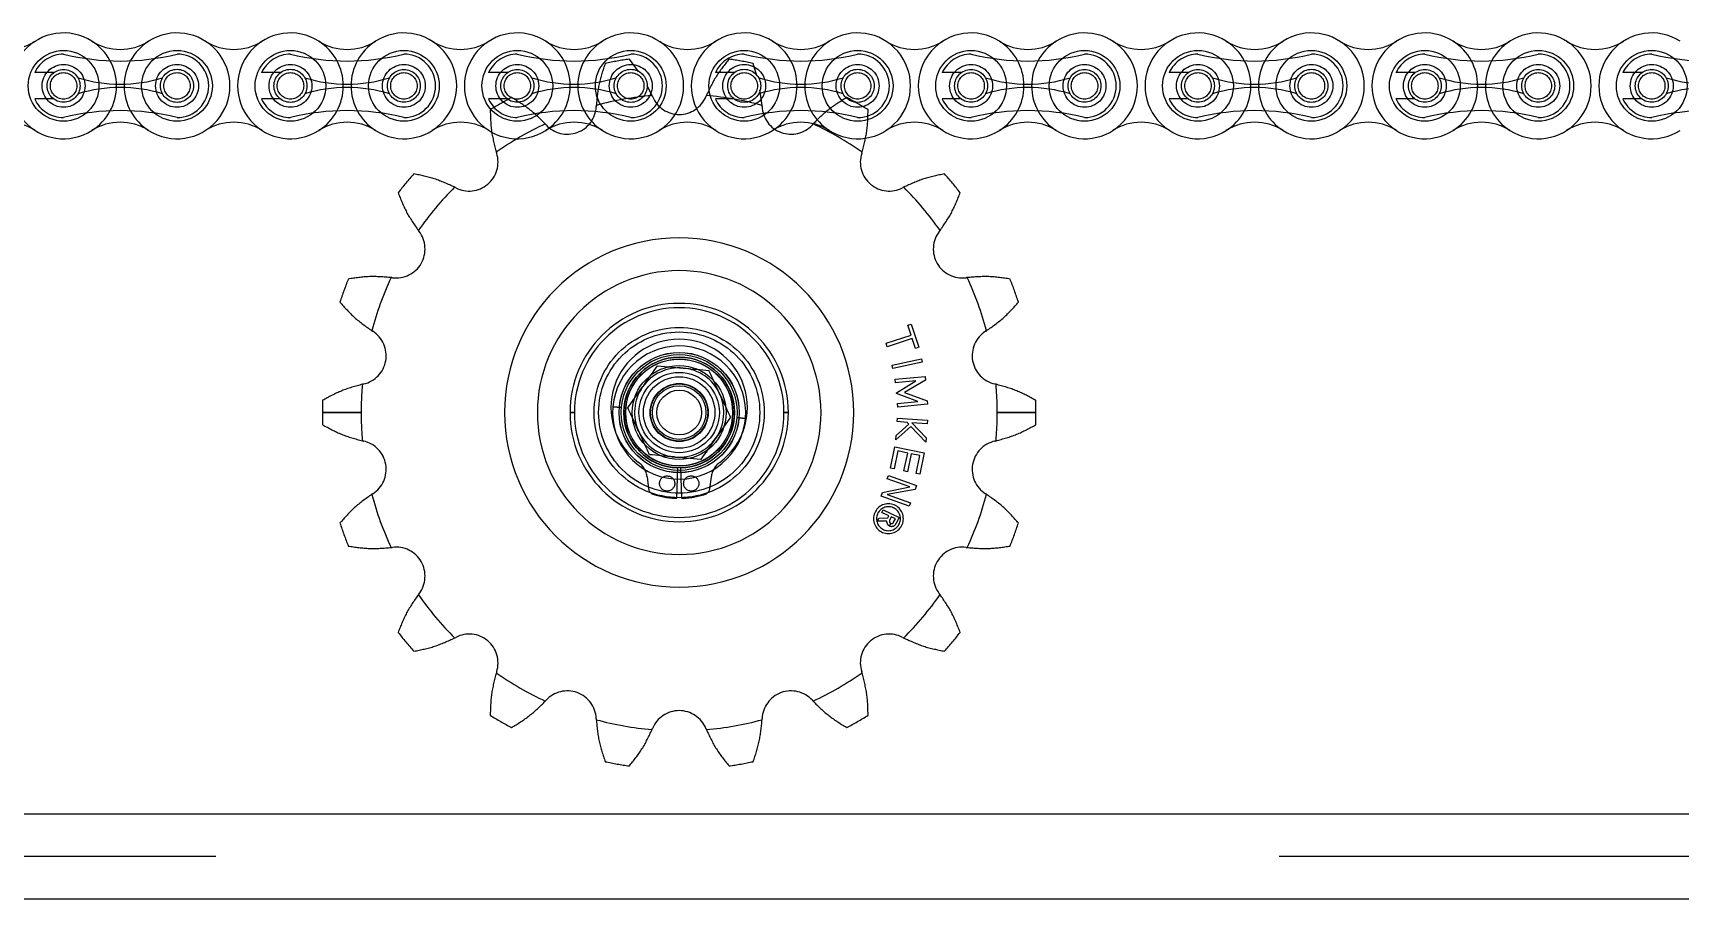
# Model space of a CAD drawing. Header units: metres. Extents: x 0 to 63075, y 0 to 44550.
# Drawn here: x 37081.1 to 37265.5, y 35804.3 to 35901.2 of the extents above; entities that cross this region are included whole.
import ezdxf

# ---------------------------------------------------------------- set-up
doc = ezdxf.new("R2010")
doc.units = ezdxf.units.M
doc.header["$LTSCALE"] = 75
doc.linetypes.add('HIDDEN2', pattern=[4.7625, 3.175, -1.5875])
for name, color, linetype in [('SDM', 7, 'Continuous'), ('SL4', 4, 'Continuous'), ('ST1', 7, 'HIDDEN2')]:
    doc.layers.add(name, color=color, linetype=linetype)

# ---------------------------------------------------------------- blocks, each defined once
blk = doc.blocks.new('A$C6e6623c1')
at = {"layer": 'SL4'}
for p, q in [((1669.82, 1541.03), (1672.69, 1540.77)), ((1666.5, 1536.3), (1668.16, 1538.66)), ((1678, 1535.28), (1676.34, 1532.92)), ((1674.68, 1530.55), (1671.81, 1530.81)), ((1057.26, 1490.87), (2287.24, 1490.87)), ((2287.24, 1481.35), (1057.26, 1481.35))]:
    blk.add_line(p, q, dxfattribs=at)
for radius in [6, 3, 2.5]:
    blk.add_circle((1672.25, 1535.79), radius, dxfattribs=at)
for start, end in [(84.9074, 144.9074), (24.9074, 84.9074), (144.9074, 204.9074), (324.9074, 24.9074), (204.9074, 264.9074), (264.9074, 324.9074)]:
    blk.add_arc((1672.25, 1535.79), 5, start, end, dxfattribs=at)
for points, knots in [([(1668.16, 1538.66), (1668.2, 1538.72), (1668.76, 1539.52), (1669.31, 1540.3), (1669.82, 1541.03)], [0, 0, 0, 0, 0.070201, 1, 1, 1, 1]), ([(1672.69, 1540.77), (1672.76, 1540.76), (1673.73, 1540.68), (1674.68, 1540.59), (1675.57, 1540.51)], [0, 0, 0, 0, 0.070201, 1, 1, 1, 1]), ([(1676.78, 1537.9), (1676.67, 1538.13), (1676.26, 1539.02), (1675.86, 1539.88), (1675.57, 1540.51)], [0, 0, 0, 0, 0.268634, 1, 1, 1, 1]), ([(1667.72, 1533.68), (1667.6, 1533.92), (1667.19, 1534.81), (1666.79, 1535.67), (1666.5, 1536.3)], [0, 0, 0, 0, 0.268634, 1, 1, 1, 1]), ([(1678, 1535.28), (1677.9, 1535.5), (1677.5, 1536.35), (1677.09, 1537.24), (1676.78, 1537.9)], [0, 0, 0, 0, 0.2575513, 1, 1, 1, 1]), ([(1668.93, 1531.07), (1668.83, 1531.29), (1668.43, 1532.14), (1668.02, 1533.03), (1667.72, 1533.68)], [0, 0, 0, 0, 0.257551, 1, 1, 1, 1]), ([(1676.34, 1532.92), (1676.3, 1532.86), (1675.74, 1532.06), (1675.19, 1531.28), (1674.68, 1530.55)], [0, 0, 0, 0, 0.070201, 1, 1, 1, 1]), ([(1671.81, 1530.81), (1671.74, 1530.82), (1670.77, 1530.9), (1669.82, 1530.99), (1668.93, 1531.07)], [0, 0, 0, 0, 0.070201, 1, 1, 1, 1])]:
    blk.add_open_spline(points, degree=3, knots=knots, dxfattribs=at)
at = {"layer": 'ST1'}
for p, q in [((1667.71, 1573.94), (1666.67, 1575.34)), ((1680.94, 1573.49), (1680.53, 1574.86)), ((1602.22, 1573.83), (1600.1, 1573.83)), ((1627.62, 1573.83), (1625.5, 1573.83)), ((1653.02, 1573.83), (1650.9, 1573.83)), ((1678.42, 1573.83), (1676.3, 1573.83)), ((1703.82, 1573.83), (1701.7, 1573.83)), ((1729.22, 1573.83), (1727.1, 1573.83)), ((1754.62, 1573.83), (1752.5, 1573.83)), ((1780.02, 1573.83), (1777.9, 1573.83)), ((1669.21, 1571.27), (1668.65, 1572.34)), ((1681.53, 1570.17), (1681.29, 1571.92)), ((1602.22, 1570.88), (1600.1, 1570.88)), ((1627.62, 1570.88), (1625.5, 1570.88)), ((1653.02, 1570.88), (1650.9, 1570.88)), ((1678.42, 1570.88), (1676.3, 1570.88)), ((1703.82, 1570.88), (1701.7, 1570.88)), ((1729.22, 1570.88), (1727.1, 1570.88)), ((1754.62, 1570.88), (1752.5, 1570.88)), ((1780.02, 1570.88), (1777.9, 1570.88)), ((1697.85, 1545.56), (1698.24, 1545.69)), ((1698.21, 1544.45), (1697.85, 1545.56)), ((1698.24, 1545.69), (1699.08, 1543.09)), ((1695.42, 1543.54), (1698.21, 1544.45)), ((1695.54, 1543.16), (1695.42, 1543.54)), ((1698.33, 1544.07), (1695.54, 1543.16)), ((1698.69, 1542.96), (1698.33, 1544.07)), ((1696.1, 1541.11), (1699.37, 1541.81)), ((1699.08, 1543.09), (1698.69, 1542.96)), ((1699.37, 1541.81), (1699.45, 1541.41)), ((1696.18, 1540.71), (1696.1, 1541.11)), ((1699.45, 1541.41), (1696.18, 1540.71)), ((1696.44, 1539.53), (1699.78, 1539.82)), ((1699.78, 1539.82), (1699.81, 1539.42)), ((1696.48, 1539.13), (1696.44, 1539.53)), ((1698.74, 1539.33), (1696.48, 1539.13)), ((1696.58, 1537.99), (1698.74, 1539.33)), ((1696.58, 1537.94), (1696.58, 1537.99)), ((1698.95, 1537.01), (1696.58, 1537.94)), ((1699.81, 1539.42), (1697.47, 1538.04)), ((1697.47, 1538.04), (1700.02, 1537.1)), ((1664.83, 1536.44), (1665.8, 1536.35)), ((1665.8, 1536.35), (1664.83, 1536.44)), ((1696.69, 1536.81), (1698.95, 1537.01)), ((1696.72, 1536.41), (1696.69, 1536.81)), ((1700.05, 1536.71), (1696.72, 1536.41)), ((1700.02, 1537.1), (1700.05, 1536.71)), ((1632.31, 1535.79), (1636.64, 1535.79)), ((1636.64, 1535.79), (1632.31, 1535.79)), ((1660.52, 1535.79), (1660.04, 1535.79)), ((1660.04, 1535.79), (1660.52, 1535.79)), ((1678.7, 1535.23), (1679.67, 1535.14)), ((1679.67, 1535.14), (1678.7, 1535.23)), ((1684.47, 1535.79), (1683.98, 1535.79)), ((1683.98, 1535.79), (1684.47, 1535.79)), ((1698.19, 1534.24), (1696.52, 1532.72)), ((1696.56, 1533.22), (1697.96, 1534.49)), ((1696.67, 1534.77), (1696.7, 1535.17)), ((1697.77, 1534.69), (1696.67, 1534.77)), ((1696.7, 1535.17), (1700.04, 1534.92)), ((1697.96, 1534.49), (1697.77, 1534.69)), ((1699.85, 1532.47), (1698.19, 1534.24)), ((1698.31, 1534.65), (1699.89, 1532.97)), ((1700.01, 1534.52), (1698.31, 1534.65)), ((1700.04, 1534.92), (1700.01, 1534.52)), ((1707.86, 1535.79), (1712.19, 1535.79)), ((1712.19, 1535.79), (1707.86, 1535.79)), ((1696.52, 1532.72), (1696.56, 1533.22)), ((1699.89, 1532.97), (1699.85, 1532.47)), ((1695.91, 1529.57), (1696.41, 1531.97)), ((1696.73, 1531.5), (1696.31, 1529.48)), ((1696.41, 1531.97), (1699.69, 1531.29)), ((1697.83, 1531.26), (1696.73, 1531.5)), ((1697.41, 1529.25), (1697.83, 1531.26)), ((1698.23, 1531.18), (1697.81, 1529.17)), ((1699.2, 1530.98), (1698.23, 1531.18)), ((1698.78, 1528.96), (1699.2, 1530.98)), ((1699.69, 1531.29), (1699.18, 1528.88)), ((1672, 1526.19), (1672.09, 1529.59)), ((1672.41, 1529.59), (1672.5, 1526.19)), ((1695.54, 1528.37), (1695.68, 1528.75)), ((1695.68, 1528.75), (1698.83, 1527.62)), ((1696.31, 1529.48), (1695.91, 1529.57)), ((1697.81, 1529.17), (1697.41, 1529.25)), ((1699.18, 1528.88), (1698.78, 1528.96)), ((1668.65, 1528.59), (1668.83, 1527.26)), ((1675.67, 1527.26), (1675.85, 1528.59)), ((1694.85, 1526.43), (1695, 1526.86)), ((1695, 1526.86), (1698.08, 1527.46)), ((1698.67, 1527.18), (1695.53, 1526.62)), ((1698.08, 1527.46), (1695.54, 1528.37)), ((1698.83, 1527.62), (1698.67, 1527.18)), ((1698, 1525.31), (1694.85, 1526.43)), ((1695.53, 1526.62), (1698.14, 1525.69)), ((1698.14, 1525.69), (1698, 1525.31)), ((1694.45, 1523.62), (1694.62, 1523.98)), ((1695.48, 1523.64), (1694.45, 1523.62)), ((1694.62, 1523.98), (1695.6, 1524)), ((1694.95, 1524.6), (1695.09, 1524.9)), ((1695.71, 1524.24), (1694.95, 1524.6)), ((1695.09, 1524.9), (1696.86, 1524.06)), ((1695.6, 1524), (1695.71, 1524.24)), ((1695.93, 1523.4), (1695.79, 1523.11)), ((1695.8, 1523.11), (1695.93, 1523.39)), ((1696, 1524.12), (1695.81, 1523.72)), ((1696.45, 1523.91), (1696, 1524.12)), ((1696.26, 1523.52), (1696.45, 1523.91)), ((1696.86, 1524.06), (1696.55, 1523.41)), ((1009.76, 1490.87), (2334.74, 1490.87)), ((2334.74, 1486.11), (1009.76, 1486.11))]:
    blk.add_line(p, q, dxfattribs=at)
for centre, radius in [((1603.33, 1572.35), 3.96), ((1616.03, 1572.35), 3.96), ((1628.73, 1572.35), 3.96), ((1641.43, 1572.35), 3.96), ((1654.13, 1572.35), 3.96), ((1666.83, 1572.35), 3.96), ((1679.53, 1572.35), 3.96), ((1692.23, 1572.35), 3.96), ((1704.93, 1572.35), 3.96), ((1717.63, 1572.35), 3.96), ((1730.33, 1572.35), 3.96), ((1743.03, 1572.35), 3.96), ((1755.73, 1572.35), 3.96), ((1768.43, 1572.35), 3.96), ((1781.13, 1572.35), 3.96), ((1603.33, 1572.35), 2.4), ((1603.33, 1572.35), 1.84), ((1603.33, 1572.35), 1.48), ((1616.03, 1572.35), 2.4), ((1616.03, 1572.35), 1.85), ((1616.03, 1572.35), 1.48), ((1628.73, 1572.35), 2.4), ((1628.73, 1572.35), 1.85), ((1628.73, 1572.35), 1.48), ((1641.43, 1572.35), 2.4), ((1641.43, 1572.35), 1.84), ((1641.43, 1572.35), 1.48), ((1654.13, 1572.35), 2.4), ((1654.13, 1572.35), 1.84), ((1654.13, 1572.35), 1.48), ((1666.83, 1572.35), 2.4), ((1666.83, 1572.35), 1.85), ((1666.83, 1572.35), 1.48), ((1679.53, 1572.35), 2.4), ((1679.53, 1572.35), 1.85), ((1679.53, 1572.35), 1.48), ((1692.23, 1572.35), 2.4), ((1692.23, 1572.35), 1.85), ((1692.23, 1572.35), 1.48), ((1704.93, 1572.35), 2.4), ((1704.93, 1572.35), 1.84), ((1704.93, 1572.35), 1.48), ((1717.63, 1572.35), 2.4), ((1717.63, 1572.35), 1.84), ((1717.63, 1572.35), 1.48), ((1730.33, 1572.35), 2.4), ((1730.33, 1572.35), 1.84), ((1730.33, 1572.35), 1.48), ((1743.03, 1572.35), 2.4), ((1743.03, 1572.35), 1.85), ((1743.03, 1572.35), 1.48), ((1755.73, 1572.35), 2.4), ((1755.73, 1572.35), 1.84), ((1755.73, 1572.35), 1.48), ((1768.43, 1572.35), 2.4), ((1768.43, 1572.35), 1.84), ((1768.43, 1572.35), 1.48), ((1781.13, 1572.35), 2.4), ((1781.13, 1572.35), 1.84), ((1781.13, 1572.35), 1.48), ((1672.25, 1535.79), 9.53), ((1672.25, 1535.79), 9.02), ((1672.25, 1535.79), 6.73), ((1672.25, 1535.79), 6.72), ((1672.25, 1535.79), 6.48), ((1672.25, 1535.79), 6.2), ((1672.25, 1535.79), 5.98), ((1672.25, 1535.79), 5.25), ((1672.25, 1535.79), 5.25), ((1672.25, 1535.79), 4.5), ((1672.25, 1535.79), 4), ((1672.25, 1535.79), 3.25), ((1672.25, 1535.79), 3.25), ((1672.25, 1535.79), 3.2), ((1670.9, 1527.85), 0.85), ((1673.6, 1527.85), 0.85)]:
    blk.add_circle(centre, radius, dxfattribs=at)
for centre, radius, start, end in [((1596.98, 1582.35), 5.92, 237.5667, 302.4333), ((1603.33, 1572.35), 5.92, 57.5667, 302.4333), ((1609.68, 1582.35), 5.92, 237.5667, 302.4333), ((1603.33, 1572.35), 5.92, 302.4332, 57.5668), ((1616.03, 1572.35), 5.92, 122.4332, 237.5668), ((1616.03, 1572.35), 5.92, 237.5667, 122.4333), ((1622.38, 1582.35), 5.92, 237.5667, 302.4333), ((1628.73, 1572.35), 5.92, 57.5667, 302.4333), ((1635.08, 1582.35), 5.92, 237.5667, 302.4333), ((1628.73, 1572.35), 5.92, 302.4332, 57.5668), ((1641.43, 1572.35), 5.92, 122.4332, 237.5668), ((1641.43, 1572.35), 5.92, 237.5667, 122.4333), ((1647.78, 1582.35), 5.92, 237.5667, 302.4333), ((1654.13, 1572.35), 5.92, 57.5667, 302.4333), ((1660.48, 1582.35), 5.92, 237.5667, 302.4333), ((1654.13, 1572.35), 5.92, 302.4332, 57.5668), ((1666.83, 1572.35), 5.92, 122.4332, 237.5668), ((1666.83, 1572.35), 5.92, 237.5667, 122.4333), ((1673.18, 1582.35), 5.92, 237.5667, 302.4333), ((1679.53, 1572.35), 5.92, 57.5667, 302.4333), ((1685.88, 1582.35), 5.92, 237.5667, 302.4333), ((1679.53, 1572.35), 5.92, 302.4332, 57.5668), ((1692.23, 1572.35), 5.92, 122.4332, 237.5668), ((1692.23, 1572.35), 5.92, 237.5667, 122.4333), ((1698.58, 1582.35), 5.92, 237.5667, 302.4333), ((1704.93, 1572.35), 5.92, 57.5667, 302.4333), ((1711.28, 1582.35), 5.92, 237.5667, 302.4333), ((1704.93, 1572.35), 5.92, 302.4332, 57.5668), ((1717.63, 1572.35), 5.92, 122.4332, 237.5668), ((1717.63, 1572.35), 5.92, 237.5667, 122.4333), ((1723.98, 1582.35), 5.92, 237.5667, 302.4333), ((1730.33, 1572.35), 5.92, 57.5667, 302.4333), ((1736.68, 1582.35), 5.92, 237.5667, 302.4333), ((1730.33, 1572.35), 5.92, 302.4332, 57.5668), ((1743.03, 1572.35), 5.92, 122.4332, 237.5668), ((1743.03, 1572.35), 5.92, 237.5667, 122.4333), ((1749.38, 1582.35), 5.92, 237.5667, 302.4333), ((1755.73, 1572.35), 5.92, 57.5667, 302.4333), ((1762.08, 1582.35), 5.92, 237.5667, 302.4333), ((1755.73, 1572.35), 5.92, 302.4332, 57.5668), ((1768.43, 1572.35), 5.92, 122.4332, 237.5668), ((1768.43, 1572.35), 5.92, 237.5667, 122.4333), ((1774.78, 1582.35), 5.92, 237.5667, 302.4333), ((1781.13, 1572.35), 5.92, 57.5667, 302.4333), ((1603.33, 1572.35), 3.55, 90, 155.4466), ((1609.68, 1601.45), 26.32, 256.0401, 283.9599), ((1616.03, 1572.35), 3.55, 270, 90), ((1628.73, 1572.35), 3.55, 90, 155.4466), ((1635.08, 1601.45), 26.32, 256.0401, 283.9599), ((1641.43, 1572.35), 3.55, 270, 90), ((1654.13, 1572.35), 3.55, 90, 155.4466), ((1660.48, 1601.45), 26.32, 256.0401, 283.9599), ((1672.25, 1535.79), 39.94, 98.032, 101.968), ((1666.83, 1572.35), 3.55, 270, 90), ((1679.53, 1572.35), 3.55, 90, 155.4466), ((1672.25, 1535.79), 39.94, 78.032, 81.968), ((1685.88, 1601.45), 26.32, 256.0401, 283.9599), ((1692.23, 1572.35), 3.55, 270, 90), ((1704.93, 1572.35), 3.55, 90, 155.4466), ((1711.28, 1601.45), 26.32, 256.0401, 283.9599), ((1717.63, 1572.35), 3.55, 270, 90), ((1730.33, 1572.35), 3.55, 90, 155.4466), ((1736.68, 1601.45), 26.32, 256.0401, 283.9599), ((1743.03, 1572.35), 3.55, 270, 90), ((1755.73, 1572.35), 3.55, 90, 155.4466), ((1762.08, 1601.45), 26.32, 256.0401, 283.9599), ((1768.43, 1572.35), 3.55, 270, 90), ((1781.13, 1572.35), 3.55, 90, 155.4466), ((1787.48, 1601.45), 26.32, 256.0401, 283.9599), ((1609.68, 1588.71), 16.17, 252.993, 287.007), ((1635.08, 1588.71), 16.17, 252.993, 287.007), ((1660.48, 1588.71), 16.17, 252.993, 287.007), ((1685.88, 1588.71), 16.17, 252.993, 287.007), ((1711.28, 1588.71), 16.17, 252.993, 287.007), ((1736.68, 1588.71), 16.17, 252.993, 287.007), ((1762.08, 1588.71), 16.17, 252.993, 287.007), ((1787.48, 1588.71), 16.17, 252.993, 287.007), ((1609.68, 1556), 16.17, 72.993, 107.007), ((1635.08, 1556), 16.17, 72.993, 107.007), ((1660.48, 1556), 16.17, 72.993, 107.007), ((1672.25, 1535.79), 35.61, 94.9007, 105.0993), ((1672.25, 1535.79), 35.61, 94.9007, 105.0993), ((1655.04, 1565.26), 15.39, 22.5, 22.9823), ((1672.25, 1572.39), 3.24, 202.5, 337.5), ((1689.46, 1565.26), 15.39, 157.0177, 157.5), ((1672.25, 1535.79), 35.61, 74.9007, 85.0993), ((1672.25, 1535.79), 35.61, 74.9007, 85.0993), ((1685.88, 1556), 16.17, 72.993, 107.007), ((1711.28, 1556), 16.17, 72.993, 107.007), ((1736.68, 1556), 16.17, 72.993, 107.007), ((1762.08, 1556), 16.17, 72.993, 107.007), ((1787.48, 1556), 16.17, 72.993, 107.007), ((1603.33, 1572.35), 3.55, 204.5534, 270), ((1609.68, 1543.26), 26.32, 76.0401, 103.9599), ((1628.73, 1572.35), 3.55, 204.5534, 270), ((1635.08, 1543.26), 26.32, 76.0401, 103.9599), ((1654.13, 1572.35), 3.55, 204.5534, 270), ((1672.25, 1535.79), 39.94, 118.032, 121.968), ((1660.48, 1543.26), 26.32, 76.0401, 103.9599), ((1659.73, 1570.18), 3.24, 222.5, 357.5), ((1678.34, 1569.37), 15.39, 177.0177, 177.5), ((1679.53, 1572.35), 3.55, 204.5534, 270), ((1685.88, 1543.26), 26.32, 76.0401, 103.9599), ((1666.16, 1569.37), 15.39, 2.5, 2.9823), ((1684.77, 1570.18), 3.24, 182.5, 317.5), ((1672.25, 1535.79), 39.94, 58.032, 61.968), ((1704.93, 1572.35), 3.55, 204.5534, 270), ((1711.28, 1543.26), 26.32, 76.0401, 103.9599), ((1730.33, 1572.35), 3.55, 204.5534, 270), ((1736.68, 1543.26), 26.32, 76.0401, 103.9599), ((1755.73, 1572.35), 3.55, 204.5534, 270), ((1762.08, 1543.26), 26.32, 76.0401, 103.9599), ((1781.13, 1572.35), 3.55, 204.5534, 270), ((1787.48, 1543.26), 26.32, 76.0401, 103.9599), ((1596.98, 1562.36), 5.92, 57.5667, 122.4333), ((1609.68, 1562.36), 5.92, 57.5667, 122.4333), ((1622.38, 1562.36), 5.92, 57.5667, 122.4333), ((1635.08, 1562.36), 5.92, 57.5667, 122.4333), ((1647.78, 1562.36), 5.92, 57.5667, 122.4333), ((1672.25, 1535.79), 35.61, 114.9007, 125.0993), ((1672.25, 1535.79), 35.61, 114.9007, 125.0993), ((1646, 1557.59), 15.39, 42.5, 42.9823), ((1660.48, 1562.36), 5.92, 57.5667, 122.4333), ((1673.18, 1562.36), 5.92, 57.5667, 122.4333), ((1685.88, 1562.36), 5.92, 57.5667, 122.4333), ((1698.5, 1557.59), 15.39, 137.0177, 137.5), ((1672.25, 1535.79), 35.61, 54.9007, 65.0993), ((1672.25, 1535.79), 35.61, 54.9007, 65.0993), ((1698.58, 1562.36), 5.92, 57.5667, 122.4333), ((1711.28, 1562.36), 5.92, 57.5667, 122.4333), ((1723.98, 1562.36), 5.92, 57.5667, 122.4333), ((1736.68, 1562.36), 5.92, 57.5667, 122.4333), ((1749.38, 1562.36), 5.92, 57.5667, 122.4333), ((1762.08, 1562.36), 5.92, 57.5667, 122.4333), ((1774.78, 1562.36), 5.92, 57.5667, 122.4333), ((1648.73, 1563.82), 3.24, 242.5, 17.5), ((1666.49, 1569.43), 15.39, 197.0177, 197.5), ((1695.77, 1563.82), 3.24, 162.5, 297.5), ((1678.01, 1569.43), 15.39, 342.5, 342.9823), ((1672.25, 1535.79), 39.94, 138.032, 141.968), ((1672.25, 1535.79), 39.94, 38.032, 41.968), ((1672.25, 1535.79), 35.61, 134.9007, 145.0993), ((1672.25, 1535.79), 35.61, 134.9007, 145.0993), ((1640.12, 1547.3), 15.39, 62.5, 62.9823), ((1704.38, 1547.3), 15.39, 117.0177, 117.5), ((1672.25, 1535.79), 35.61, 34.9007, 45.0993), ((1672.25, 1535.79), 35.61, 34.9007, 45.0993), ((1640.56, 1554.09), 3.24, 262.5, 37.5), ((1655.33, 1565.43), 15.39, 217.0177, 217.5), ((1672.25, 1535.79), 19.54, 0, 180), ((1703.94, 1554.09), 3.24, 142.5, 277.5), ((1689.17, 1565.43), 15.39, 322.5, 322.9823), ((1672.25, 1535.79), 35.61, 154.9007, 165.0993), ((1672.25, 1535.79), 35.61, 154.9007, 165.0993), ((1638.12, 1535.62), 15.39, 82.5, 82.9823), ((1672.25, 1535.79), 15.88, 0, 180), ((1706.38, 1535.62), 15.39, 97.0177, 97.5), ((1672.25, 1535.79), 35.61, 14.9007, 25.0993), ((1672.25, 1535.79), 35.61, 14.9007, 25.0993), ((1672.25, 1535.79), 39.94, 158.032, 161.968), ((1672.25, 1535.79), 39.94, 18.032, 21.968), ((1672.25, 1535.79), 12.22, 0, 180), ((1672.25, 1535.79), 11.73, 0, 180), ((1672.25, 1535.79), 11.73, 0, 180), ((1636.21, 1542.15), 3.24, 282.5, 57.5), ((1646.22, 1557.86), 15.39, 237.0177, 237.5), ((1672.25, 1536.35), 7.64, 306.5065, 233.4935), ((1708.29, 1542.15), 3.24, 122.5, 257.5), ((1698.28, 1557.86), 15.39, 302.5, 302.9823), ((1672.25, 1535.79), 7.45, 355, 175), ((1672.25, 1535.79), 7.45, 355, 175), ((1672.25, 1535.79), 6.2, 271.4922, 268.5078), ((1672.25, 1535.79), 35.61, 174.9007, 180), ((1672.25, 1535.79), 35.61, 174.9007, 180), ((1640.24, 1523.96), 15.39, 102.5, 102.9823), ((1704.26, 1523.96), 15.39, 77.0177, 77.5), ((1672.25, 1535.79), 35.61, 0, 5.0993), ((1672.25, 1535.79), 35.61, 0, 5.0993), ((1672.25, 1535.79), 39.94, 178.032, 180), ((1672.25, 1535.79), 7.45, 175, 355), ((1672.25, 1535.79), 7.45, 175, 355), ((1672.25, 1535.79), 39.94, 0, 1.968), ((1672.25, 1535.79), 39.94, 180, 181.968), ((1672.25, 1535.79), 35.61, 180, 185.0993), ((1672.25, 1535.79), 35.61, 180, 185.0993), ((1672.25, 1535.79), 19.54, 180, 0), ((1672.25, 1535.79), 15.88, 180, 0), ((1672.25, 1535.79), 12.22, 180, 0), ((1672.25, 1535.79), 11.73, 180, 0), ((1672.25, 1535.79), 11.73, 180, 0), ((1672.25, 1535.79), 35.61, 354.9007, 0), ((1672.25, 1535.79), 35.61, 354.9007, 0), ((1672.25, 1535.79), 39.94, 358.032, 0), ((1640.24, 1547.62), 15.39, 257.0177, 257.5), ((1636.21, 1529.43), 3.24, 302.5, 77.5), ((1708.29, 1529.43), 3.24, 102.5, 237.5), ((1704.26, 1547.62), 15.39, 282.5, 282.9823), ((1666.28, 1528.28), 2.4, 7.5, 53.4935), ((1678.22, 1528.28), 2.4, 126.5065, 172.5), ((1669.57, 1527.35), 0.75, 187.5, 252.3902), ((1674.93, 1527.35), 0.75, 287.6098, 352.5), ((1646.22, 1513.72), 15.39, 122.5, 122.9823), ((1672.25, 1535.79), 35.61, 194.9007, 205.0993), ((1672.25, 1535.79), 35.61, 194.9007, 205.0993), ((1672.25, 1535.79), 9.6, 252.3902, 268.5078), ((1672.25, 1535.79), 9.6, 271.4922, 287.6098), ((1695.68, 1523.91), 1.67, 90, 270), ((1695.68, 1523.91), 1.34, 90, 270), ((1695.68, 1523.91), 1.67, 270, 90), ((1695.68, 1523.91), 1.34, 270, 90), ((1672.25, 1535.79), 35.61, 334.9007, 345.0993), ((1672.25, 1535.79), 35.61, 334.9007, 345.0993), ((1698.28, 1513.72), 15.39, 57.0177, 57.5), ((1672.25, 1535.79), 39.94, 198.032, 201.968), ((1696.03, 1523.61), 0.558, 177.3805, 244.2298), ((1696.03, 1523.61), 0.245, 154.6955, 243.6423), ((1696.03, 1523.61), 0.558, 245.1257, 338.0745), ((1696.03, 1523.61), 0.245, 245.6968, 336.0266), ((1672.25, 1535.79), 39.94, 338.032, 341.968), ((1638.12, 1535.96), 15.39, 277.0177, 277.5), ((1640.56, 1517.49), 3.24, 322.5, 97.5), ((1703.94, 1517.49), 3.24, 82.5, 217.5), ((1706.38, 1535.96), 15.39, 262.5, 262.9823), ((1655.33, 1506.15), 15.39, 142.5, 142.9823), ((1672.25, 1535.79), 35.61, 214.9007, 225.0993), ((1672.25, 1535.79), 35.61, 214.9007, 225.0993), ((1672.25, 1535.79), 35.61, 314.9007, 325.0993), ((1672.25, 1535.79), 35.61, 314.9007, 325.0993), ((1689.17, 1506.15), 15.39, 37.0177, 37.5), ((1672.25, 1535.79), 39.94, 218.032, 221.968), ((1640.12, 1524.28), 15.39, 297.0177, 297.5), ((1648.73, 1507.76), 3.24, 342.5, 117.5), ((1695.77, 1507.76), 3.24, 62.5, 197.5), ((1704.38, 1524.28), 15.39, 242.5, 242.9823), ((1672.25, 1535.79), 39.94, 318.032, 321.968), ((1666.49, 1502.15), 15.39, 162.5, 162.9823), ((1672.25, 1535.79), 35.61, 234.9007, 245.0993), ((1672.25, 1535.79), 35.61, 234.9007, 245.0993), ((1672.25, 1535.79), 35.61, 294.9007, 305.0993), ((1672.25, 1535.79), 35.61, 294.9007, 305.0993), ((1678.01, 1502.15), 15.39, 17.0177, 17.5), ((1646, 1513.99), 15.39, 317.0177, 317.5), ((1659.73, 1501.4), 3.24, 2.5, 137.5), ((1684.77, 1501.4), 3.24, 42.5, 177.5), ((1698.5, 1513.99), 15.39, 222.5, 222.9823), ((1672.25, 1535.79), 39.94, 238.032, 241.968), ((1678.34, 1502.21), 15.39, 182.5, 182.9823), ((1672.25, 1535.79), 35.61, 254.9007, 265.0993), ((1672.25, 1535.79), 35.61, 254.9007, 265.0993), ((1672.25, 1499.19), 3.24, 22.5, 157.5), ((1672.25, 1535.79), 35.61, 274.9007, 285.0993), ((1672.25, 1535.79), 35.61, 274.9007, 285.0993), ((1666.16, 1502.21), 15.39, 357.0177, 357.5), ((1672.25, 1535.79), 39.94, 298.032, 301.968), ((1655.04, 1506.32), 15.39, 337.0177, 337.5), ((1689.46, 1506.32), 15.39, 202.5, 202.9823), ((1672.25, 1535.79), 39.94, 258.032, 261.968), ((1672.25, 1535.79), 39.94, 278.032, 281.968)]:
    blk.add_arc(centre, radius, start, end, dxfattribs=at)
for points, knots in [([(1663.97, 1574.86), (1663.71, 1574.11), (1663.2, 1572.61), (1663.05, 1570.98), (1662.97, 1570.17)], [0, 0, 0, 0, 0.500133, 1, 1, 1, 1]), ([(1677.83, 1575.34), (1677.34, 1574.72), (1676.34, 1573.49), (1675.64, 1572.01), (1675.29, 1571.27)], [0, 0, 0, 0, 0.500261, 1, 1, 1, 1]), ([(1651.1, 1569.67), (1651.12, 1568.88), (1651.15, 1567.3), (1651.57, 1565.71), (1651.78, 1564.92)], [0, 0, 0, 0, 0.500372, 1, 1, 1, 1]), ([(1657.26, 1568.09), (1656.68, 1568.66), (1655.51, 1569.81), (1654.16, 1570.63), (1653.48, 1571.04)], [0, 0, 0, 0, 0.499479, 1, 1, 1, 1]), ([(1691.02, 1571.04), (1690.34, 1570.63), (1688.99, 1569.81), (1687.82, 1568.66), (1687.24, 1568.09)], [0, 0, 0, 0, 0.500514, 1, 1, 1, 1]), ([(1692.72, 1564.92), (1692.93, 1565.71), (1693.35, 1567.3), (1693.38, 1568.88), (1693.4, 1569.67)], [0, 0, 0, 0, 0.499427, 1, 1, 1, 1]), ([(1647.12, 1561.01), (1646.37, 1561.35), (1644.88, 1562.04), (1643.33, 1562.34), (1642.55, 1562.5)], [0, 0, 0, 0, 0.499464, 1, 1, 1, 1]), ([(1701.95, 1562.5), (1701.17, 1562.34), (1699.62, 1562.04), (1698.13, 1561.35), (1697.38, 1561.01)], [0, 0, 0, 0, 0.500529, 1, 1, 1, 1]), ([(1640.79, 1560.4), (1641.08, 1559.66), (1641.65, 1558.18), (1642.58, 1556.84), (1643.05, 1556.16)], [0, 0, 0, 0, 0.500513, 1, 1, 1, 1]), ([(1701.45, 1556.16), (1701.92, 1556.84), (1702.85, 1558.18), (1703.42, 1559.66), (1703.71, 1560.4)], [0, 0, 0, 0, 0.49948, 1, 1, 1, 1]), ([(1640, 1550.89), (1639.19, 1550.96), (1637.56, 1551.09), (1635.99, 1550.85), (1635.21, 1550.73)], [0, 0, 0, 0, 0.499124, 1, 1, 1, 1]), ([(1709.29, 1550.73), (1708.51, 1550.85), (1706.94, 1551.09), (1705.31, 1550.96), (1704.5, 1550.89)], [0, 0, 0, 0, 0.500152, 1, 1, 1, 1]), ([(1634.27, 1548.15), (1634.79, 1547.56), (1635.84, 1546.37), (1637.17, 1545.42), (1637.84, 1544.95)], [0, 0, 0, 0, 0.500534, 1, 1, 1, 1]), ([(1706.66, 1544.95), (1707.33, 1545.42), (1708.66, 1546.37), (1709.71, 1547.56), (1710.23, 1548.15)], [0, 0, 0, 0, 0.499459, 1, 1, 1, 1]), ([(1636.78, 1538.95), (1635.99, 1538.74), (1634.42, 1538.3), (1633.03, 1537.54), (1632.33, 1537.16)], [0, 0, 0, 0, 0.499098, 1, 1, 1, 1]), ([(1712.17, 1537.16), (1711.47, 1537.54), (1710.09, 1538.3), (1708.51, 1538.74), (1707.72, 1538.95)], [0, 0, 0, 0, 0.500133, 1, 1, 1, 1]), ([(1632.33, 1534.42), (1633.03, 1534.04), (1634.41, 1533.28), (1635.99, 1532.84), (1636.78, 1532.63)], [0, 0, 0, 0, 0.500133, 1, 1, 1, 1]), ([(1707.72, 1532.63), (1708.51, 1532.84), (1710.08, 1533.28), (1711.47, 1534.04), (1712.17, 1534.42)], [0, 0, 0, 0, 0.499098, 1, 1, 1, 1]), ([(1637.84, 1526.63), (1637.17, 1526.16), (1635.84, 1525.21), (1634.79, 1524.02), (1634.27, 1523.43)], [0, 0, 0, 0, 0.499459, 1, 1, 1, 1]), ([(1710.23, 1523.43), (1709.71, 1524.02), (1708.66, 1525.21), (1707.33, 1526.16), (1706.66, 1526.63)], [0, 0, 0, 0, 0.500533, 1, 1, 1, 1]), ([(1635.21, 1520.85), (1635.99, 1520.73), (1637.56, 1520.49), (1639.19, 1520.62), (1640, 1520.69)], [0, 0, 0, 0, 0.500152, 1, 1, 1, 1]), ([(1704.5, 1520.69), (1705.31, 1520.62), (1706.94, 1520.49), (1708.51, 1520.73), (1709.29, 1520.85)], [0, 0, 0, 0, 0.499124, 1, 1, 1, 1]), ([(1643.05, 1515.42), (1642.58, 1514.74), (1641.65, 1513.4), (1641.08, 1511.92), (1640.79, 1511.18)], [0, 0, 0, 0, 0.49948, 1, 1, 1, 1]), ([(1703.71, 1511.18), (1703.42, 1511.92), (1702.85, 1513.4), (1701.92, 1514.74), (1701.45, 1515.42)], [0, 0, 0, 0, 0.500513, 1, 1, 1, 1]), ([(1642.55, 1509.08), (1643.33, 1509.24), (1644.88, 1509.54), (1646.37, 1510.23), (1647.12, 1510.57)], [0, 0, 0, 0, 0.500529, 1, 1, 1, 1]), ([(1697.38, 1510.57), (1698.13, 1510.23), (1699.62, 1509.54), (1701.17, 1509.24), (1701.95, 1509.08)], [0, 0, 0, 0, 0.499464, 1, 1, 1, 1]), ([(1651.78, 1506.66), (1651.57, 1505.87), (1651.15, 1504.28), (1651.12, 1502.7), (1651.1, 1501.91)], [0, 0, 0, 0, 0.499427, 1, 1, 1, 1]), ([(1693.4, 1501.91), (1693.38, 1502.7), (1693.35, 1504.28), (1692.93, 1505.87), (1692.72, 1506.66)], [0, 0, 0, 0, 0.5003717, 1, 1, 1, 1]), ([(1653.48, 1500.54), (1654.16, 1500.95), (1655.51, 1501.77), (1656.68, 1502.92), (1657.26, 1503.49)], [0, 0, 0, 0, 0.500514, 1, 1, 1, 1]), ([(1687.24, 1503.49), (1687.82, 1502.92), (1688.99, 1501.77), (1690.34, 1500.95), (1691.02, 1500.54)], [0, 0, 0, 0, 0.499479, 1, 1, 1, 1]), ([(1662.97, 1501.41), (1663.05, 1500.6), (1663.2, 1498.97), (1663.71, 1497.47), (1663.97, 1496.72)], [0, 0, 0, 0, 0.499098, 1, 1, 1, 1]), ([(1680.53, 1496.72), (1680.79, 1497.47), (1681.3, 1498.97), (1681.45, 1500.6), (1681.53, 1501.41)], [0, 0, 0, 0, 0.500133, 1, 1, 1, 1]), ([(1666.67, 1496.24), (1667.16, 1496.86), (1668.16, 1498.09), (1668.86, 1499.57), (1669.21, 1500.31)], [0, 0, 0, 0, 0.500261, 1, 1, 1, 1]), ([(1675.29, 1500.31), (1675.64, 1499.57), (1676.34, 1498.09), (1677.33, 1496.86), (1677.83, 1496.24)], [0, 0, 0, 0, 0.4994185, 1, 1, 1, 1])]:
    blk.add_open_spline(points, degree=3, knots=knots, dxfattribs=at)

msp = doc.modelspace()

# ---------------------------------------------------------------- block references
at = {"layer": 'SDM'}
msp.add_blockref('A$C6e6623c1', (35481.24, 34322.92), dxfattribs=at)

doc.saveas('drawing.dxf')
